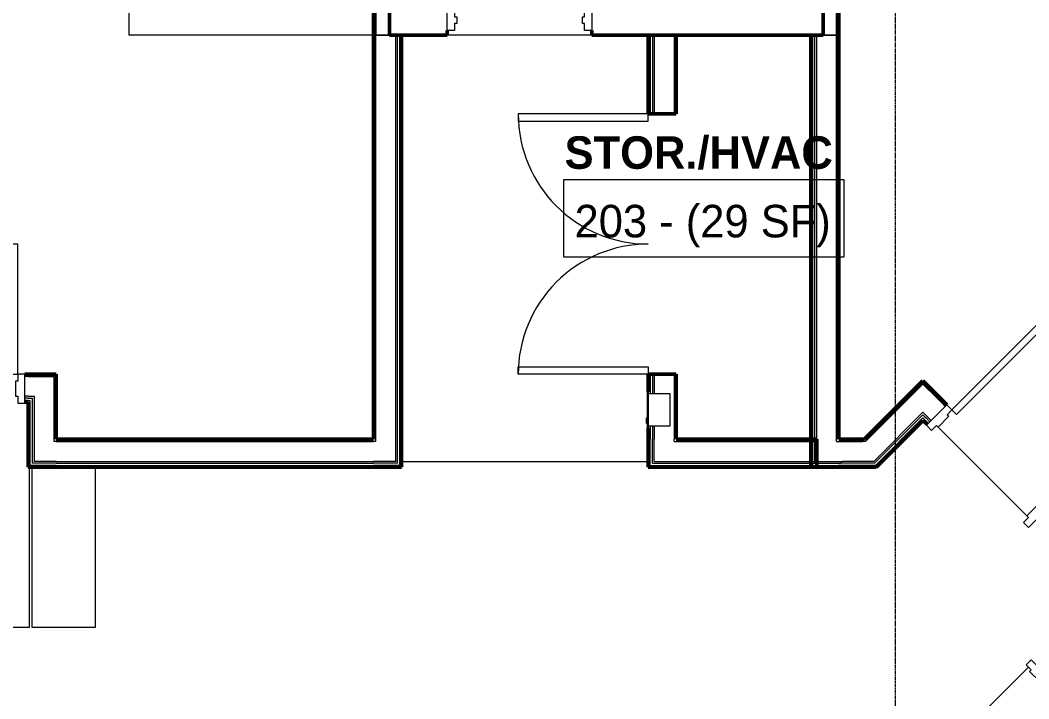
# Model space of a CAD drawing. Header units: inches. Extents: x -4235 to -464, y 9767 to 12463.
# Drawn here: x -2742.5 to -2463.4, y 11653.5 to 11841.3 of the extents above; entities that cross this region are included whole.
import ezdxf

# ---------------------------------------------------------------- set-up
doc = ezdxf.new("R2010")
doc.units = ezdxf.units.IN
doc.header["$MEASUREMENT"] = 0
doc.linetypes.add('Grid Line 1_2_', pattern=[0.875, 0.5, -0.125, 0.125, -0.125])
for name, color, linetype, lineweight in [('0-1', 7, 'Continuous', 5), ('0-2', 50, 'Continuous', 9), ('A-AREA-IDEN', 2, 'Continuous', 9), ('A-DOOR-1', 10, 'Continuous', 20), ('A-DOOR-2', 50, 'Continuous', 9), ('A-DOOR-FRAM-1', 10, 'Continuous', 20), ('A-FLOR-2', 50, 'Continuous', 9), ('A-FLOR-3', 192, 'Continuous', 9), ('A-WALL-2', 250, 'Continuous', 13), ('A-WALL-3', 7, 'Continuous', 50), ('E-FIRE-1', 50, 'Continuous', 9), ('I-WALL-1', 7, 'Continuous', 50), ('S-GRID-1', 1, 'Grid Line 1_2_', 9)]:
    doc.layers.add(name, color=color, linetype=linetype, lineweight=lineweight)
doc.styles.add('Century Gothic', font='ufonts.com_century-gothic.ttf', dxfattribs={"height": 9})
doc.styles.add('Century Gothic_B', font='GOTHICB.TTF', dxfattribs={"height": 9})

# ---------------------------------------------------------------- blocks, each defined once
blk = doc.blocks.new('HOLLOW METAL - UNIT DOOR-2191979-BACKGROUND - 2ND FLOOR')
at = {"layer": 'A-DOOR-1'}
for p, q in [((18, 40.125), (16.25, 40.125)), ((16.25, 40.125), (16.25, 4.125)), ((18, 4.125), (18, 40.125)), ((16.25, 4.125), (18, 4.125))]:
    blk.add_line(p, q, dxfattribs=at)
at = {"layer": 'A-DOOR-2'}
blk.add_arc((18, 4.125), 36, 90, 180, dxfattribs=at)
at = {"layer": 'A-DOOR-FRAM-1'}
for p, q in [((-18, 4.125), (-20, 4.125)), ((-20, 4.125), (-20, -3.875)), ((-18, 2.1875), (-18, 4.125)), ((18, 4.125), (18, 2.1875)), ((20, 4.125), (18, 4.125)), ((20, -3.875), (20, 4.125)), ((-17.375, 2.1875), (-18, 2.1875)), ((-17.375, -1.9375), (-17.375, 2.1875)), ((18, 2.1875), (17.375, 2.1875)), ((17.375, 2.1875), (17.375, -1.9375)), ((-18, -3.875), (-18, -1.9375)), ((-18, -1.9375), (-17.375, -1.9375)), ((17.375, -1.9375), (18, -1.9375)), ((18, -1.9375), (18, -3.875)), ((-20, -3.875), (-18, -3.875)), ((18, -3.875), (20, -3.875))]:
    blk.add_line(p, q, dxfattribs=at)
blk = doc.blocks.new('HOLLOW METAL - UNIT DOOR-2191978-BACKGROUND - 2ND FLOOR')
at = {"layer": 'A-DOOR-1'}
for p, q in [((18, 40.125), (16.25, 40.125)), ((16.25, 40.125), (16.25, 4.125)), ((18, 4.125), (18, 40.125)), ((16.25, 4.125), (18, 4.125))]:
    blk.add_line(p, q, dxfattribs=at)
at = {"layer": 'A-DOOR-2'}
blk.add_arc((18, 4.125), 36, 90, 180, dxfattribs=at)
at = {"layer": 'A-DOOR-FRAM-1'}
for p, q in [((-18, 4.125), (-20, 4.125)), ((-20, 4.125), (-20, -3.875)), ((-18, 2.1875), (-18, 4.125)), ((18, 4.125), (18, 2.1875)), ((20, 4.125), (18, 4.125)), ((20, -3.875), (20, 4.125)), ((-17.375, 2.1875), (-18, 2.1875)), ((-17.375, -1.9375), (-17.375, 2.1875)), ((18, 2.1875), (17.375, 2.1875)), ((17.375, 2.1875), (17.375, -1.9375)), ((-18, -3.875), (-18, -1.9375)), ((-18, -1.9375), (-17.375, -1.9375)), ((17.375, -1.9375), (18, -1.9375)), ((18, -1.9375), (18, -3.875)), ((-20, -3.875), (-18, -3.875)), ((18, -3.875), (20, -3.875))]:
    blk.add_line(p, q, dxfattribs=at)
blk = doc.blocks.new('HOLLOW METAL - UNIT DOOR-2191977-BACKGROUND - 2ND FLOOR')
at = {"layer": 'A-DOOR-1'}
for p, q in [((16.25, -4.125), (18, -4.125)), ((16.25, -40.125), (16.25, -4.125)), ((18, -4.125), (18, -40.125)), ((18, -40.125), (16.25, -40.125))]:
    blk.add_line(p, q, dxfattribs=at)
at = {"layer": 'A-DOOR-2'}
blk.add_arc((18, -4.125), 36, 180, 270, dxfattribs=at)
at = {"layer": 'A-DOOR-FRAM-1'}
for p, q in [((-20, 3.875), (-18, 3.875)), ((-20, -4.125), (-20, 3.875)), ((-18, 3.875), (-18, 1.9375)), ((18, 3.875), (20, 3.875)), ((18, 1.9375), (18, 3.875)), ((20, 3.875), (20, -4.125)), ((-18, 1.9375), (-17.375, 1.9375)), ((-17.375, 1.9375), (-17.375, -2.1875)), ((17.375, 1.9375), (18, 1.9375)), ((17.375, -2.1875), (17.375, 1.9375)), ((-18, -2.1875), (-18, -4.125)), ((-17.375, -2.1875), (-18, -2.1875)), ((18, -2.1875), (17.375, -2.1875)), ((18, -4.125), (18, -2.1875)), ((-18, -4.125), (-20, -4.125)), ((20, -4.125), (18, -4.125))]:
    blk.add_line(p, q, dxfattribs=at)
blk = doc.blocks.new('HOLLOW METAL - DOUBLE - 6-0 x 6-8 - 20MIN_-2194248-BACKGROUND - 2ND FLOOR')
at = {"layer": 'A-DOOR-1'}
for p, q in [((-36, 3.875), (-36, 39.875)), ((-36, 39.875), (-34, 39.875)), ((-34, 39.875), (-34, 3.875)), ((36, 39.875), (34, 39.875)), ((34, 39.875), (34, 3.875)), ((36, 3.875), (36, 39.875)), ((-34, 3.875), (-36, 3.875)), ((34, 3.875), (36, 3.875))]:
    blk.add_line(p, q, dxfattribs=at)
at = {"layer": 'A-DOOR-2'}
for centre, start, end in [((-36, 3.875), 360, 90), ((36, 3.875), 90, 180)]:
    blk.add_arc(centre, 36, start, end, dxfattribs=at)
blk = doc.blocks.new('104416 - Fire Extinguishers - Wall - Class A - Light - 2A-2205533-BACKGROUND - 2ND FLOOR')
at = {"layer": 'E-FIRE-1'}
for p, q in [((13.19, 4.13), (13.19, 3.87)), ((23.19, 4.13), (13.19, 4.13)), ((13.19, 4.13), (23.19, 4.13)), ((13.19, 4.13), (13.19, 3.87)), ((23.19, 3.87), (13.19, 3.87)), ((13.63, -2.12), (13.63, 3.87)), ((14.41, 4.13), (14.41, 4.38)), ((14.44, 4.38), (14.84, 4.38)), ((14.44, 4.13), (14.44, 4.38)), ((14.84, 4.38), (15.03, 4.38)), ((14.84, 4.13), (14.84, 4.38)), ((15.03, 4.38), (15.11, 4.38)), ((15.03, 4.13), (15.03, 4.38)), ((15.11, 4.38), (15.24, 4.38)), ((15.11, 4.13), (15.11, 4.38)), ((15.24, 4.38), (15.51, 4.38)), ((15.24, 4.13), (15.24, 4.38)), ((15.51, 4.38), (15.73, 4.38)), ((15.51, 4.13), (15.51, 4.38)), ((15.73, 4.38), (15.87, 4.38)), ((15.73, 4.13), (15.73, 4.38)), ((15.87, 4.38), (15.91, 4.38)), ((15.87, 4.13), (15.87, 4.38)), ((15.91, 4.13), (15.91, 4.38)), ((15.94, 4.13), (15.94, 4.38)), ((22.75, 3.87), (22.75, -2.12)), ((23.19, 3.87), (23.19, 4.13)), ((23.19, 3.87), (23.19, 4.13)), ((22.75, -2.12), (13.63, -2.12))]:
    blk.add_line(p, q, dxfattribs=at)
blk = doc.blocks.new('CTR - 1st Phase - Common Walls_rvt-1-BACKGROUND - 2ND FLOOR')
at = {"layer": 'A-FLOR-2'}
for p, q in [((-2739.92, 11673.39), (-2739.92, 11717.61)), ((-2739.3, 11717.61), (-2739.3, 11673.39)), ((-2721.68, 11673.39), (-2721.68, 11717.61)), ((-2778.57, 11673.39), (-2739.92, 11673.39)), ((-2739.3, 11673.39), (-2721.68, 11673.39))]:
    blk.add_line(p, q, dxfattribs=at)
at = {"layer": 'A-WALL-2'}
for p, q in [((-2644.07, 12085.19), (-2644.07, 11837.19)), ((-2640.57, 12085.19), (-2640.57, 11837.19)), ((-2520.07, 11837.19), (-2520.07, 12085.15)), ((-2516.57, 11837.19), (-2516.57, 12085.15)), ((-2644.07, 11724.74), (-2644.07, 11837.19)), ((-2640.57, 11837.19), (-2644.07, 11837.19)), ((-2644.07, 11837.19), (-2640.57, 11837.19)), ((-2640.32, 11837.19), (-2640.57, 11837.19)), ((-2640.57, 11837.19), (-2640.32, 11837.19)), ((-2638.57, 11719.24), (-2638.57, 11837.19)), ((-2638.07, 11718.74), (-2638.07, 11837.19)), ((-2637.45, 11718.11), (-2637.45, 11837.19)), ((-2568.2, 11837.19), (-2568.2, 11815.36)), ((-2567.57, 11837.19), (-2567.57, 11815.36)), ((-2567.07, 11837.19), (-2567.07, 11815.36)), ((-2561.57, 11837.19), (-2561.57, 11815.36)), ((-2523.2, 11725.36), (-2523.2, 11837.19)), ((-2522.57, 11725.36), (-2522.57, 11837.19)), ((-2522.07, 11725.36), (-2522.07, 11837.19)), ((-2520.07, 11837.19), (-2520.32, 11837.19)), ((-2520.32, 11837.19), (-2520.07, 11837.19)), ((-2516.57, 11837.19), (-2520.07, 11837.19)), ((-2520.07, 11837.19), (-2516.57, 11837.19)), ((-2516.57, 11725.36), (-2516.57, 11837.19)), ((-2740.3, 11742.74), (-2741.2, 11742.74)), ((-2740.3, 11742.74), (-2738.67, 11742.74)), ((-2738.67, 11742.74), (-2733.17, 11742.74)), ((-2733.17, 11742.74), (-2733.17, 11724.74)), ((-2568.2, 11743.36), (-2568.2, 11738.05)), ((-2567.57, 11743.36), (-2567.57, 11738.05)), ((-2567.07, 11743.36), (-2567.07, 11738.05)), ((-2561.57, 11743.36), (-2561.57, 11725.36)), ((-2508.57, 11724.74), (-2492.69, 11740.62)), ((-2492.69, 11740.62), (-2488.8, 11736.73)), ((-2740.3, 11737.24), (-2741.2, 11737.24)), ((-2740.3, 11737.24), (-2739.17, 11737.24)), ((-2739.17, 11737.24), (-2738.67, 11737.24)), ((-2738.67, 11737.24), (-2738.67, 11719.24)), ((-2740.3, 11736.74), (-2741.2, 11736.74)), ((-2740.3, 11736.11), (-2741.2, 11736.11)), ((-2740.3, 11736.74), (-2739.8, 11736.74)), ((-2740.3, 11736.11), (-2739.8, 11736.11)), ((-2739.8, 11736.74), (-2739.17, 11736.74)), ((-2739.8, 11736.11), (-2739.8, 11718.11)), ((-2739.17, 11736.74), (-2739.17, 11718.74)), ((-2488.8, 11736.73), (-2487.65, 11735.58)), ((-2487.65, 11735.58), (-2486.5, 11734.43)), ((-2506.29, 11719.24), (-2492.69, 11732.84)), ((-2506.09, 11718.74), (-2492.69, 11732.13)), ((-2492.69, 11732.84), (-2492.34, 11732.49)), ((-2492.69, 11732.13), (-2492.25, 11731.69)), ((-2492.34, 11732.49), (-2491.54, 11731.69)), ((-2492.25, 11731.69), (-2491.9, 11731.34)), ((-2491.54, 11731.69), (-2490.39, 11730.54)), ((-2568.2, 11728.93), (-2568.2, 11725.36)), ((-2567.57, 11728.93), (-2567.57, 11725.36)), ((-2567.07, 11728.93), (-2567.07, 11725.36)), ((-2505.83, 11718.11), (-2492.69, 11731.25)), ((-2492.69, 11731.25), (-2492.34, 11730.9)), ((-2492.34, 11730.9), (-2491.19, 11729.75)), ((-2491.9, 11731.34), (-2490.75, 11730.19)), ((-2732.55, 11724.74), (-2733.17, 11724.74)), ((-2732.55, 11724.74), (-2644.7, 11724.74)), ((-2644.07, 11724.74), (-2644.7, 11724.74)), ((-2568.2, 11718.74), (-2568.2, 11725.36)), ((-2567.57, 11719.24), (-2567.57, 11725.36)), ((-2567.07, 11724.74), (-2567.07, 11725.36)), ((-2567.07, 11719.24), (-2567.07, 11724.74)), ((-2561.57, 11724.74), (-2561.57, 11725.36)), ((-2561.57, 11724.74), (-2522.07, 11724.74)), ((-2523.2, 11718.74), (-2523.2, 11725.36)), ((-2522.57, 11719.24), (-2522.57, 11725.36)), ((-2522.07, 11724.74), (-2522.07, 11725.36)), ((-2522.07, 11719.24), (-2522.07, 11724.74)), ((-2516.57, 11724.74), (-2516.57, 11725.36)), ((-2516.57, 11724.74), (-2509.45, 11724.74)), ((-2508.57, 11724.74), (-2509.45, 11724.74)), ((-2739.17, 11718.11), (-2739.8, 11718.11)), ((-2739.8, 11717.61), (-2739.8, 11718.11)), ((-2739.8, 11718.11), (-2739.8, 11717.61)), ((-2738.67, 11718.74), (-2739.17, 11718.74)), ((-2732.55, 11718.11), (-2739.17, 11718.11)), ((-2733.17, 11719.24), (-2738.67, 11719.24)), ((-2732.55, 11718.74), (-2738.67, 11718.74)), ((-2732.55, 11719.24), (-2733.17, 11719.24)), ((-2732.55, 11719.24), (-2644.7, 11719.24)), ((-2732.55, 11718.74), (-2644.7, 11718.74)), ((-2732.55, 11718.11), (-2644.7, 11718.11)), ((-2644.07, 11719.24), (-2644.7, 11719.24)), ((-2638.57, 11718.74), (-2644.7, 11718.74)), ((-2638.07, 11718.11), (-2644.7, 11718.11)), ((-2638.57, 11719.24), (-2644.07, 11719.24)), ((-2638.07, 11718.74), (-2638.57, 11718.74)), ((-2637.45, 11718.11), (-2638.07, 11718.11)), ((-2568.2, 11718.11), (-2568.2, 11718.74)), ((-2568.2, 11718.11), (-2522.07, 11718.11)), ((-2567.57, 11718.74), (-2567.57, 11719.24)), ((-2567.57, 11718.74), (-2522.07, 11718.74)), ((-2567.07, 11719.24), (-2522.07, 11719.24)), ((-2523.2, 11718.11), (-2523.2, 11718.74)), ((-2523.2, 11718.11), (-2516.08, 11718.11)), ((-2522.57, 11718.74), (-2522.57, 11719.24)), ((-2522.57, 11718.74), (-2515.45, 11718.74)), ((-2522.07, 11719.24), (-2514.95, 11719.24)), ((-2506.71, 11718.11), (-2516.08, 11718.11)), ((-2506.79, 11718.74), (-2515.45, 11718.74)), ((-2514.07, 11719.24), (-2514.95, 11719.24)), ((-2506.29, 11719.24), (-2514.07, 11719.24)), ((-2506.09, 11718.74), (-2506.79, 11718.74)), ((-2505.83, 11718.11), (-2506.71, 11718.11))]:
    blk.add_line(p, q, dxfattribs=at)
at = {"layer": 'A-WALL-3'}
for p, q in [((-2644.7, 12085.19), (-2644.7, 11837.19)), ((-2640.32, 11837.19), (-2640.32, 12085.19)), ((-2520.32, 12085.15), (-2520.32, 11837.19)), ((-2515.95, 11837.19), (-2515.95, 12085.15))]:
    blk.add_line(p, q, dxfattribs=at)
at = {"layer": 'I-WALL-1'}
for p, q in [((-2644.7, 11837.19), (-2644.7, 11725.36)), ((-2636.95, 11837.19), (-2640.32, 11837.19)), ((-2636.95, 11717.61), (-2636.95, 11837.19)), ((-2560.95, 11837.19), (-2568.7, 11837.19)), ((-2568.7, 11837.19), (-2568.7, 11815.36)), ((-2560.95, 11815.36), (-2560.95, 11837.19)), ((-2523.7, 11837.19), (-2523.7, 11725.36)), ((-2520.32, 11837.19), (-2523.7, 11837.19)), ((-2515.95, 11725.36), (-2515.95, 11837.19)), ((-2568.7, 11815.36), (-2560.95, 11815.36)), ((-2740.3, 11743.36), (-2741.2, 11743.36)), ((-2733.17, 11743.36), (-2740.3, 11743.36)), ((-2732.55, 11743.36), (-2733.17, 11743.36)), ((-2732.55, 11725.36), (-2732.55, 11743.36)), ((-2560.95, 11743.36), (-2568.7, 11743.36)), ((-2568.7, 11743.36), (-2568.7, 11738.49)), ((-2560.95, 11725.36), (-2560.95, 11743.36)), ((-2492.69, 11741.5), (-2508.83, 11725.36)), ((-2492.25, 11741.06), (-2492.69, 11741.5)), ((-2487.21, 11736.02), (-2492.25, 11741.06)), ((-2741.2, 11735.61), (-2740.3, 11735.61)), ((-2740.3, 11735.61), (-2740.3, 11717.61)), ((-2486.06, 11734.87), (-2487.21, 11736.02)), ((-2505.62, 11717.61), (-2492.69, 11730.54)), ((-2492.69, 11730.54), (-2491.54, 11729.39)), ((-2568.7, 11728.49), (-2568.7, 11725.36)), ((-2644.7, 11725.36), (-2732.55, 11725.36)), ((-2568.7, 11725.36), (-2568.7, 11718.11)), ((-2522.07, 11725.36), (-2560.95, 11725.36)), ((-2523.7, 11725.36), (-2523.7, 11718.11)), ((-2522.07, 11717.61), (-2522.07, 11725.36)), ((-2508.83, 11725.36), (-2515.95, 11725.36)), ((-2740.3, 11717.61), (-2739.8, 11717.61)), ((-2739.8, 11717.61), (-2732.55, 11717.61)), ((-2732.55, 11717.61), (-2644.7, 11717.61)), ((-2644.7, 11717.61), (-2637.45, 11717.61)), ((-2637.45, 11717.61), (-2636.95, 11717.61)), ((-2568.7, 11718.11), (-2568.7, 11717.61)), ((-2568.7, 11717.61), (-2522.07, 11717.61)), ((-2523.7, 11718.11), (-2523.7, 11717.61)), ((-2523.7, 11717.61), (-2516.58, 11717.61)), ((-2516.58, 11717.61), (-2506.33, 11717.61)), ((-2506.33, 11717.61), (-2505.62, 11717.61))]:
    blk.add_line(p, q, dxfattribs=at)
at = {"layer": '0-2'}
for name, p, rotation in [('HOLLOW METAL - DOUBLE - 6-0 x 6-8 - 20MIN_-2194248-BACKGROUND - 2ND FLOOR', (-2564.82, 11779.36), 89.99999999999577), ('HOLLOW METAL - UNIT DOOR-2191977-BACKGROUND - 2ND FLOOR', (-2474.84, 11717.81), 134.9999999999988), ('104416 - Fire Extinguishers - Wall - Class A - Light - 2A-2205533-BACKGROUND - 2ND FLOOR', (-2564.82, 11715.3), 89.99999999999577), ('HOLLOW METAL - UNIT DOOR-2191978-BACKGROUND - 2ND FLOOR', (-2474.13, 11647.46), 225.0000000000052)]:
    blk.add_blockref(name, p, dxfattribs=dict(at, rotation=rotation))
blk.add_blockref('HOLLOW METAL - UNIT DOOR-2191979-BACKGROUND - 2ND FLOOR', (-2761.2, 11739.24), dxfattribs=at)
blk = doc.blocks.new('HOLLOW METAL - STAIR DOOR 3-0 x 7-0-2453424-BACKGROUND - 2ND FLOOR')
at = {"layer": 'A-DOOR-1'}
for p, q in [((16.25, -3.25), (18, -3.25)), ((16.25, -39.25), (16.25, -3.25)), ((18, -3.25), (18, -39.25)), ((18, -39.25), (16.25, -39.25))]:
    blk.add_line(p, q, dxfattribs=at)
at = {"layer": 'A-DOOR-2'}
blk.add_arc((18, -3.25), 36, 180, 270, dxfattribs=at)
at = {"layer": 'A-DOOR-FRAM-1'}
for p, q in [((-20, 2.5), (-18, 2.5)), ((-20, -3.25), (-20, 2.5)), ((-18, 2.5), (-18, 0.5625)), ((-18, 0.5625), (-17.375, 0.5625)), ((-17.375, 0.5625), (-17.375, -1.3125)), ((17.375, 0.5625), (18, 0.5625)), ((17.375, -1.3125), (17.375, 0.5625)), ((18, 2.5), (20, 2.5)), ((18, 0.5625), (18, 2.5)), ((20, 2.5), (20, -3.25)), ((-18, -1.3125), (-18, -3.25)), ((-17.375, -1.3125), (-18, -1.3125)), ((18, -1.3125), (17.375, -1.3125)), ((18, -3.25), (18, -1.3125)), ((-18, -3.25), (-20, -3.25)), ((20, -3.25), (18, -3.25))]:
    blk.add_line(p, q, dxfattribs=at)
blk = doc.blocks.new('CTR - 1st Phase -Stairs _ Elevators_rvt-1-BACKGROUND - 2ND FLOOR')
at = {"layer": 'A-WALL-3'}
for p, q in [((-2640.32, 11845.19), (-2640.32, 11837.19)), ((-2520.32, 11837.19), (-2520.32, 11845.19)), ((-2624.32, 11837.19), (-2624.32, 11838.44)), ((-2584.32, 11838.44), (-2584.32, 11837.19)), ((-2640.32, 11837.19), (-2624.32, 11837.19)), ((-2584.32, 11837.19), (-2520.32, 11837.19))]:
    blk.add_line(p, q, dxfattribs=at)
at = {"layer": '0-2', "rotation": 180}
blk.add_blockref('HOLLOW METAL - STAIR DOOR 3-0 x 7-0-2453424-BACKGROUND - 2ND FLOOR', (-2604.32, 11840.94), dxfattribs=at)

msp = doc.modelspace()

# ---------------------------------------------------------------- linework, layer by layer
at = {"layer": 'A-AREA-IDEN', "flags": 128}
msp.add_lwpolyline([(-2592.1, 11797.21), (-2514.59, 11797.21), (-2514.59, 11775.72), (-2592.1, 11775.72)], close=True, dxfattribs=at)
at = {"layer": 'A-FLOR-3'}
for p, q in [((-2712.32, 11837.19), (-2712.32, 12109.71)), ((-2644.7, 11837.19), (-2712.32, 11837.19)), ((-2584.32, 11837.19), (-2624.32, 11837.19)), ((-2488.98, 11729.13), (-2463.52, 11703.67)), ((-2636.95, 11719.24), (-2568.7, 11719.24)), ((-2463.52, 11662.31), (-2488.98, 11636.85))]:
    msp.add_line(p, q, dxfattribs=at)
at = {"layer": 'S-GRID-1'}
msp.add_line((-2500.32, 9836.18), (-2500.32, 12413.74), dxfattribs=at)

# ---------------------------------------------------------------- block references
at = {"layer": '0-1'}
for name in ['CTR - 1st Phase - Common Walls_rvt-1-BACKGROUND - 2ND FLOOR', 'CTR - 1st Phase -Stairs _ Elevators_rvt-1-BACKGROUND - 2ND FLOOR']:
    msp.add_blockref(name, (0, 0), dxfattribs=at)

# ---------------------------------------------------------------- texts
at = {"layer": 'A-AREA-IDEN', "char_height": 9, "attachment_point": 1}
for s, insert, width, style in [('STOR./HVAC', (-2591.86, 11809.18), 93.021, 'Century Gothic_B'), ('203 - (29 SF)', (-2589.1, 11790.21), 86.355, 'Century Gothic')]:
    msp.add_mtext(s, dxfattribs=dict(at, insert=insert, width=width, style=style))

doc.saveas('drawing.dxf')
